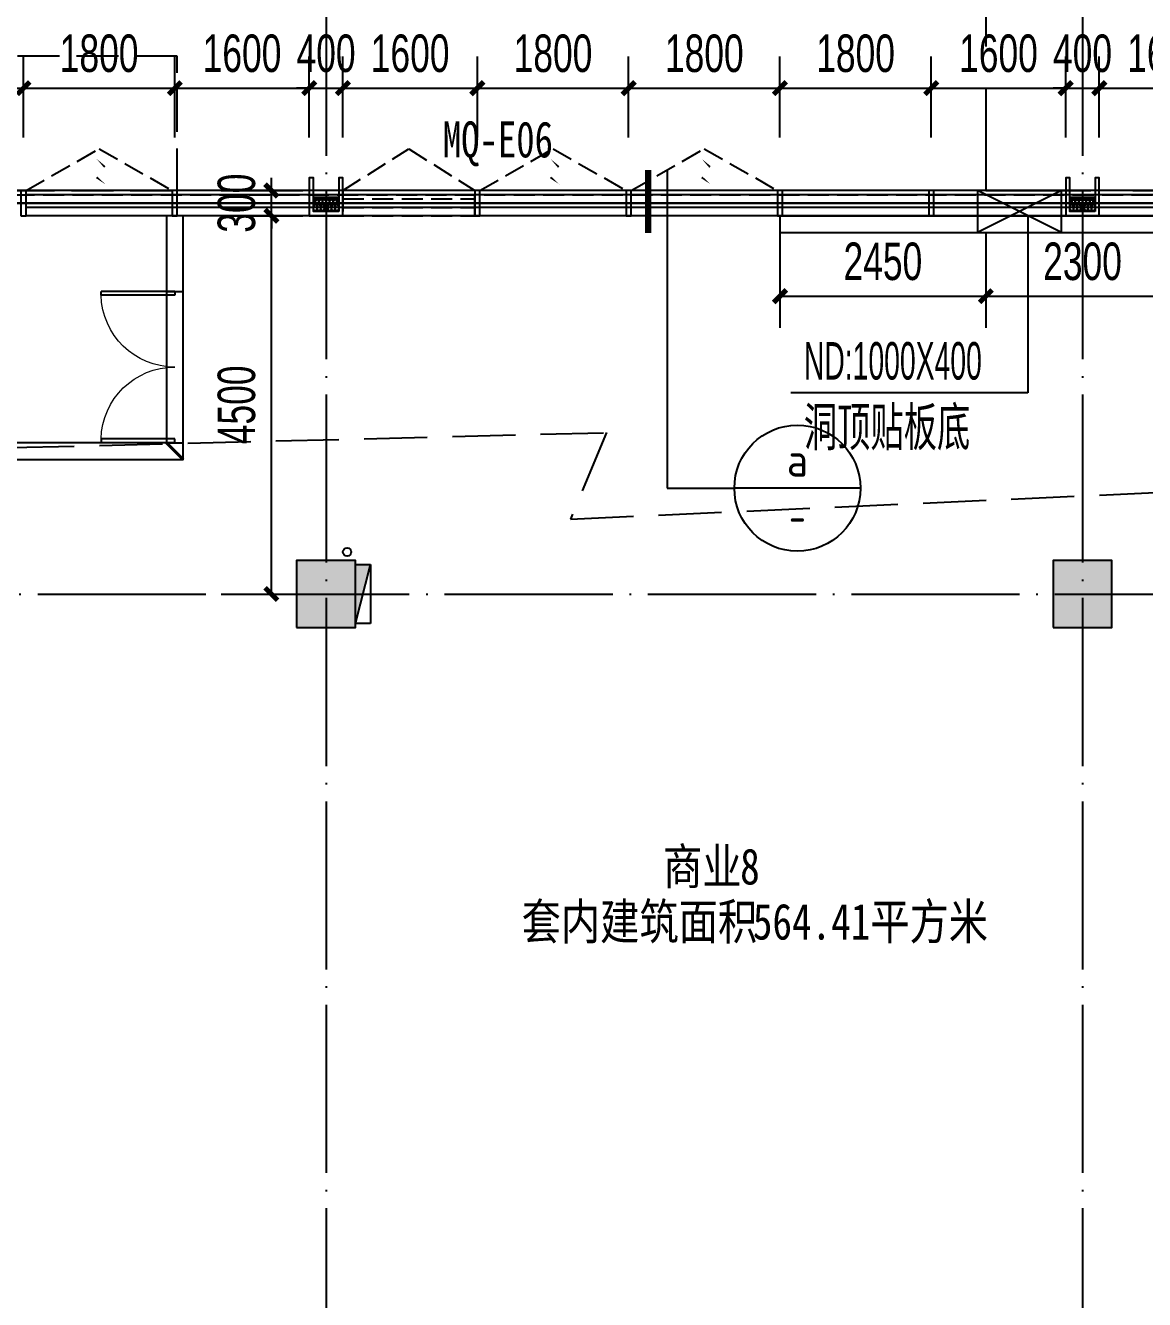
# Model space of a CAD drawing. Extents: x -409435 to 356702, y -107829 to 330904.
# Drawn here: x 55824 to 69138, y 97408 to 112563 of the extents above; entities that cross this region are included whole.
import ezdxf
from ezdxf.enums import TextEntityAlignment as Align
from ezdxf.xclip import XClip

# ---------------------------------------------------------------- set-up
doc = ezdxf.new("R2010")
doc.units = 0
doc.header["$LTSCALE"] = 1000
doc.header["$MEASUREMENT"] = 0
doc.header["$XCLIPFRAME"] = 0
for name, pattern in [('104-14# 核心筒$0$DOTE', [2.42, 2, -0.2, 0.02, -0.2]), ('14#楼幕墙$0$DASH', [0.35, 0.25, -0.1]), ('X-104 14#平面$0$$0$DASH', [0.35, 0.25, -0.1]), ('X-104 14#平面$0$109 3#平面$0$DASH', [0.35, 0.25, -0.1]), ('X-104 14#平面$0$DASH', [0.35, 0.25, -0.1])]:
    doc.linetypes.add(name, pattern=pattern)
for name, color, linetype in [('01-标注_尺寸', 124, 'Continuous'), ('104-14# 核心筒$0$A_AXIS-轴线', 36, '104-14# 核心筒$0$DOTE'), ('104-14# 核心筒$0$A_STR-砼柱', 51, 'Continuous'), ('14#楼幕墙$0$A-C_玻璃幕墙', 140, 'Continuous'), ('14#楼幕墙$0$A-C_窗', 140, 'Continuous'), ('PUB_HATCH', 8, 'Continuous'), ('X-104 14#平面$0$$0$A-C_窗', 140, 'Continuous'), ('X-104 14#平面$0$01-标注_符号', 200, 'Continuous'), ('X-104 14#平面$0$02-TEXT_房间', 7, 'Continuous'), ('X-104 14#平面$0$02-TEXT_标注', 130, 'Continuous'), ('X-104 14#平面$0$02-TEXT_门窗', 151, 'Continuous'), ('X-104 14#平面$0$A-C_玻璃幕墙', 140, 'Continuous'), ('X-104 14#平面$0$A-C_门', 150, 'Continuous'), ('X-104 14#平面$0$A-O_屋面', 201, 'Continuous'), ('X-104 14#平面$0$A-SUR_吊顶', 40, 'Continuous'), ('X-104 14#平面$0$A-TECH_暖通', 6, 'Continuous'), ('X-104 14#平面$0$A-TECH_水', 3, 'Continuous'), ('X-104 14#平面$0$A-TECH_结构', 21, 'Continuous'), ('X-104 14#平面$0$A_STR-砌块墙', 121, 'Continuous'), ('建-标注-文本', 254, 'Continuous'), ('建-标注-索引', 75, 'Continuous')]:
    doc.layers.add(name, color=color, linetype=linetype)
doc.layers.add('X-104 14#平面$0$000套内', color=226, linetype='Continuous', lineweight=30, plot=False)
doc.styles.add('_TCH_DIM', font='ros.shx', dxfattribs={"width": 0.8, "height": 2, "bigfont": 'jd.shx'})
doc.styles.add('_TCH_DIM_T3', font='ros.shx', dxfattribs={"width": 0.705882, "bigfont": 'jd.shx'})
doc.styles.add('X-104 14#平面$0$_TCH_LABEL', font='ros1.shx', dxfattribs={"width": 0.75, "bigfont": 'jd.shx'})
doc.styles.add('X-104 14#平面$0$_TCH_SPACE', font='STXIHEI_0.TTF', dxfattribs={"width": 0.8, "height": 5})
doc.styles.add('X-104 14#平面$0$_TCH_WINDOW', font='STXIHEI_0.TTF', dxfattribs={"width": 0.75, "height": 3.5})
doc.styles.add('X-104 14#平面$0$Standard', font='STXIHEI_0.TTF', dxfattribs={"width": 0.8})
doc.dimstyles.new('_TCH_ARCH&&150', dxfattribs={"dimtxt": 446.25, "dimasz": 150, "dimexe": 375, "dimexo": 450, "dimgap": 189.375, "dimtad": 1, "dimdec": 0, "dimzin": 0, "dimdsep": 46, "dimtxsty": '_TCH_DIM_T3', "dimblk": 'ARCHTICK', "dimcen": 0.09, "dimclrt": 7, "dimazin": 2, "dimtfac": 1, "dimtdec": 0, "dimtix": 1, "dimtmove": 2, "dimatfit": 3, "dimfxl": 0, "dimtolj": 1, "dimtzin": 0, "dimarcsym": 0})

# ---------------------------------------------------------------- blocks, each defined once
blk = doc.blocks.new('14#楼幕墙$0$A$C678332E3')
blk.add_lwpolyline([(0, 0), (60, 0), (60, 300), (0, 300)], close=True)
blk = doc.blocks.new('14#楼幕墙$0$$LinePat$岩棉板')
at = {"color": 0}
for p, q in [((0, -17), (12, -67)), ((12, -67), (24, -17))]:
    blk.add_line(p, q, dxfattribs=at)
for centre, start, end in [((12, -17), 0, 180), ((0, -67), 270, 0), ((24, -67), 180, 270)]:
    blk.add_arc(centre, 12, start, end, dxfattribs=at)
at = {"layer": 'Defpoints'}
blk.add_point((0, 0.1), dxfattribs=at)
at = {"layer": 'Defpoints', "color": 0}
blk.add_point((24, -84), dxfattribs=at)
blk = doc.blocks.new('*U485')
blk.add_lwpolyline([(300, 0), (0, 0), (0, 150), (300, 150)], close=True)
at = {"color": 8, "xscale": -1.785714284225998, "yscale": 1.782568518697715, "zscale": 1.782568518697715, "rotation": 180}
for p in [(0, 0), (43, 0), (86, 0), (129, 0), (171, 0), (214, 0), (257, 0)]:
    blk.add_blockref('14#楼幕墙$0$$LinePat$岩棉板', p, dxfattribs=at)
blk = doc.blocks.new('14#楼幕墙$0$A$C07E80D9E')
blk.add_lwpolyline([(-350, -50), (-50, -50), (-50, -450), (0, -450), (0, 0), (-400, 0), (-400, -450), (-350, -450)], close=True)
for points in [[(-50, -200), (-350, -200)], [(-50, -220), (-350, -220)]]:
    blk.add_lwpolyline(points)
at = {"layer": '14#楼幕墙$0$A-C_玻璃幕墙', "rotation": 180}
blk.add_blockref('*U485', (-50, -50), dxfattribs=at)
blk = doc.blocks.new('14#楼幕墙$0$A$C09283E46')
for name, p, rotation in [('14#楼幕墙$0$A$C678332E3', (16201, 21723), 357.5000000000006), ('14#楼幕墙$0$A$C07E80D9E', (19628, 21574), 177.5000000000001), ('14#楼幕墙$0$A$C678332E3', (17999, 21645), 357.5000000000006), ('14#楼幕墙$0$A$C678332E3', (21596, 21488), 357.5000000000006), ('14#楼幕墙$0$A$C678332E3', (23394, 21409), 357.5000000000006), ('14#楼幕墙$0$A$C678332E3', (25192, 21331), 357.5000000000006), ('14#楼幕墙$0$A$C678332E3', (26991, 21252), 357.5000000000006), ('14#楼幕墙$0$A$C07E80D9E', (28619, 21181), 177.5000000000001)]:
    blk.add_blockref(name, p, dxfattribs=dict(rotation=rotation))
blk = doc.blocks.new('14#楼幕墙$0$A$C22714246')
at = {"linetype": '14#楼幕墙$0$DASH'}
blk.add_lwpolyline([(1740, 497), (870, 0), (0, 497)], dxfattribs=at)
at = {"layer": '14#楼幕墙$0$A-C_玻璃幕墙', "color": 1}
blk.add_lwpolyline([(899, 122, 0, 25, 0), (802, 217, 0, 0, 0), (900, 340, 25, 0, 0), (796, 422, 0, 0, 0)], format="xyseb", dxfattribs=at)
blk = doc.blocks.new('14#楼幕墙')
at = {"layer": '14#楼幕墙$0$A-C_玻璃幕墙'}
for p, q in [((86987, 110600), (8392, 110600)), ((71970, 110550), (55830, 110550)), ((71970, 110400), (55830, 110400)), ((71970, 110300), (55830, 110300))]:
    blk.add_line(p, q, dxfattribs=at)
at = {"layer": '14#楼幕墙$0$A-C_玻璃幕墙', "linetype": '14#楼幕墙$0$DASH', "ltscale": 2}
blk.add_lwpolyline([(52170, 110600), (57630, 110600), (57630, 112200), (52170, 112200)], close=True, dxfattribs=at)
at = {"layer": '14#楼幕墙$0$A-C_玻璃幕墙', "rotation": 2.499999999999448}
blk.add_blockref('14#楼幕墙$0$A$C09283E46', (40532, 87891), dxfattribs=at)
at = {"layer": '14#楼幕墙$0$A-C_窗', "rotation": 180}
for p in [(57570, 111097), (62970, 111097), (64770, 111097)]:
    blk.add_blockref('14#楼幕墙$0$A$C22714246', p, dxfattribs=at)
blk = doc.blocks.new('_FZH')
blk.add_lwpolyline([(-0.5, -0.5), (0.5, -0.5), (0.5, 0.5), (-0.5, 0.5)], close=True)
at = {"layer": 'PUB_HATCH'}
blk.add_solid([(-0.5, -0.5), (0.5, -0.5), (-0.5, 0.5), (0.5, 0.5)], dxfattribs=at)
blk = doc.blocks.new('104-14# 核心筒')
at = {"layer": '104-14# 核心筒$0$A_AXIS-轴线'}
for p, q in [((59400, 139633.6), (59400, 80554.9)), ((68400, 139633.6), (68400, 80554.9)), ((-9370.1, 105800), (120259.9, 105800))]:
    blk.add_line(p, q, dxfattribs=at)
at = {"layer": '104-14# 核心筒$0$A_STR-砼柱', "xscale": 700, "yscale": 800, "zscale": 800}
for p in [(59400, 105800), (68400, 105800)]:
    blk.add_blockref('_FZH', p, dxfattribs=at)
blk = doc.blocks.new('X-104 14#平面$0$ododod')
at = {"linetype": 'X-104 14#平面$0$$0$DASH'}
blk.add_lwpolyline([(0, 497), (1570, 497), (1570, 797), (0, 797)], close=True, dxfattribs=at)
for points in [[(1570, 697), (0, 697)], [(1570, 597), (0, 597)], [(1570, 497), (785, 0), (0, 497)]]:
    blk.add_lwpolyline(points, dxfattribs=at)
blk = doc.blocks.new('X-104 14#平面$0$$TwtSys$00000434')
for p, q in [((-0.5, 0.5), (-0.5, -0.5)), ((-0.5, -0.5), (0.5, 0.5)), ((0.5, 0.5), (-0.5, 0.5)), ((0.5, -0.5), (0.5, 0.5)), ((-0.5, -0.5), (0.5, -0.5))]:
    blk.add_line(p, q)
blk.add_solid([(0.5, -0.5), (0.5, 0.5), (-0.5, -0.5)])
blk = doc.blocks.new('X-104 14#平面$0$A$C324F6C76')
at = {"layer": 'X-104 14#平面$0$A-TECH_水'}
blk.add_circle((-56250, 106300), 50, dxfattribs=at)
at = {"layer": 'X-104 14#平面$0$A-TECH_水', "xscale": -700, "yscale": 180, "zscale": 700, "rotation": 270.0000000000015}
blk.add_blockref('X-104 14#平面$0$$TwtSys$00000434', (-56060, 105800), dxfattribs=at)
blk = doc.blocks.new('*U455')
blk.add_lwpolyline([(500, 0), (500, 1000), (0, 1000), (0, 0), (500, 0), (0, 1000), (0, 0), (500, 1000)])
blk = doc.blocks.new('X-104 14#平面$0$sdfjladfiididid')
at = {"layer": 'X-104 14#平面$0$A-TECH_暖通', "rotation": 90}
blk.add_blockref('*U455', (68150, 110100), dxfattribs=at)
blk = doc.blocks.new('X-104 14#平面$0$$DorLib2D$00000002')
for p, q in [((-0.5, 0), (-0.5, 0.4875)), ((-0.475, 0.4875), (-0.5, 0.4875)), ((-0.475, 0), (-0.475, 0.4875)), ((0.475, 0), (0.475, 0.4875)), ((0.475, 0.4875), (0.5, 0.4875)), ((0.5, 0), (0.5, 0.4875)), ((-0.5, 0), (-0.475, 0)), ((0.5, 0), (0.475, 0))]:
    blk.add_line(p, q)
at = {"lineweight": 13}
for centre, start, end in [((-0.4875, 0), 0, 88.53072), ((0.4875, 0), 91.46928, 180)]:
    blk.add_arc(centre, 0.4875, start, end, dxfattribs=at)
blk = doc.blocks.new('X-104 14#平面')
at = {"layer": 'X-104 14#平面$0$000套内'}
blk.add_lwpolyline([(77400, 110450), (77400, 86272.2), (59400, 85343.1), (59400, 96800), (51400, 96800), (51400, 98800), (50400, 98800), (50400, 110450)], close=True, dxfattribs=at)
at = {"layer": 'X-104 14#平面$0$01-标注_符号'}
for p, q in [((63458, 110843.1), (63458, 107058.9)), ((63458, 107058.9), (64257.6, 107058.9)), ((65757.6, 107058.9), (64257.6, 107058.9))]:
    blk.add_line(p, q, dxfattribs=at)
at = {"layer": 'X-104 14#平面$0$01-标注_符号', "const_width": 75}
blk.add_lwpolyline([(63233, 110843.1), (63233, 110093.1)], dxfattribs=at)
at = {"layer": 'X-104 14#平面$0$01-标注_符号'}
blk.add_circle((65007.6, 107058.9), 750, dxfattribs=at)
at = {"layer": 'X-104 14#平面$0$A-C_玻璃幕墙'}
for points in [[(109062.3, 84667.9), (119297.3, 99814.5), (117562.9, 100200.5), (120741.8, 127894.6), (99426.9, 133825), (92631.2, 109400), (86987.2, 109400), (86987.2, 110600), (8392.2, 110600), (5688.7, 97881.2), (-2733.6, 99671.4), (-6009.8, 84258.3), (40178.1, 86274.9), (39845.1, 84183.6), (83845.6, 86452.5)], [(52100, 107400), (57700, 107400), (57700, 110300), (57500, 110300), (57500, 107600), (52300, 107600), (52300, 110300), (52100, 110300)]]:
    blk.add_lwpolyline(points, close=True, dxfattribs=at)
for points in [[(57500, 109400), (57700, 109400)], [(57500, 107600), (57700, 107600)]]:
    blk.add_lwpolyline(points, dxfattribs=at)
at = {"layer": 'X-104 14#平面$0$A-C_玻璃幕墙', "const_width": 35}
blk.add_lwpolyline([(57500, 107600), (57700, 107400)], dxfattribs=at)
at = {"layer": 'X-104 14#平面$0$A-O_屋面', "linetype": 'X-104 14#平面$0$DASH', "ltscale": 5}
blk.add_lwpolyline([(73925.6, 118227.8), (72386.6, 119937.1), (67250, 115312), (67250, 110600), (69550, 110600), (69550, 114288)], close=True, dxfattribs=at)
at = {"layer": 'X-104 14#平面$0$A-SUR_吊顶', "linetype": 'X-104 14#平面$0$109 3#平面$0$DASH', "ltscale": 3}
blk.add_lwpolyline([(82466.9, 86681.8), (83499.8, 89365.9), (52926.6, 88084.7), (53491, 90739.8), (17309.3, 90108.2), (22065.4, 106694.6), (62738.3, 107720), (62307.5, 106691.2), (92309.4, 108057.1)], dxfattribs=at)
at = {"layer": 'X-104 14#平面$0$A-TECH_结构', "linetype": 'X-104 14#平面$0$$0$DASH'}
blk.add_lwpolyline([(1461.8, 98728.5), (5727.2, 97821.9), (8432.6, 110550), (86937.2, 110550), (86937.2, 109350), (92677.4, 109350)], dxfattribs=at)
at = {"layer": 'X-104 14#平面$0$A_STR-砌块墙'}
for p, q in [((64800, 110300), (72000, 110300)), ((64800, 110300), (64800, 110100)), ((64800, 110100), (72000, 110100))]:
    blk.add_line(p, q, dxfattribs=at)
ref = blk.add_blockref('104-14# 核心筒', (0, 0))
XClip(ref).set_block_clipping_path([(-38664.3623821461, -25500), (139216.5485069363, 330900)])
for name, p in [('X-104 14#平面$0$A$C324F6C76', (115900, 0)), ('14#楼幕墙', (0, 0)), ('X-104 14#平面$0$sdfjladfiididid', (0, 0))]:
    blk.add_blockref(name, p)
at = {"layer": 'X-104 14#平面$0$$0$A-C_窗', "rotation": 180}
blk.add_blockref('X-104 14#平面$0$ododod', (61170, 111096.5), dxfattribs=at)
at = {"layer": 'X-104 14#平面$0$A-C_门', "xscale": -1800, "yscale": 1800, "zscale": 100, "rotation": 90}
blk.add_blockref('X-104 14#平面$0$$DorLib2D$00000002', (57600, 108500), dxfattribs=at)
at = {"layer": 'X-104 14#平面$0$02-TEXT_房间', "style": 'X-104 14#平面$0$_TCH_SPACE', "width": 0.8}
for s, height, p in [('商业', 428.14, (63409.7, 102345.4)), ('8', 428.1, (64326.7, 102345.4))]:
    blk.add_text(s, height=height, dxfattribs=at).set_placement(p)
at = {"layer": 'X-104 14#平面$0$02-TEXT_标注', "style": 'X-104 14#平面$0$_TCH_LABEL'}
for s, height, width, p, p2 in [('a', 392.7, 2.142857, (64881.4, 107197.5), (65133.8, 107197.5)), ('-', 398.9, 1.111111, (64907.9, 106522.2), (65107.3, 106522.2))]:
    blk.add_text(s, height=height, dxfattribs=dict(at, width=width)).set_placement(p, p2, align=Align.FIT)
at = {"layer": 'X-104 14#平面$0$02-TEXT_标注', "style": 'X-104 14#平面$0$Standard', "width": 0.8}
for s, p in [('套内建筑面积', (61726.4, 101689.5)), ('平方米', (65874.6, 101689.5)), ('564.41', (64477.5, 101689.5))]:
    blk.add_text(s, height=428.14, dxfattribs=at).set_placement(p)
at = {"layer": 'X-104 14#平面$0$02-TEXT_门窗', "style": 'X-104 14#平面$0$_TCH_WINDOW', "width": 0.75}
blk.add_text('MQ-E06', height=428.14, dxfattribs=at).set_placement((60789.1, 110994))
blk = doc.blocks.new('sjdfadsfiididdi')
at = {"layer": '建-标注-索引'}
for p, q in [((67750, 110300), (67750, 108193)), ((67750, 108193), (64928, 108193))]:
    blk.add_line(p, q, dxfattribs=at)
at = {"layer": '建-标注-文本', "style": '_TCH_DIM'}
for s, height, width, p in [('ND:1000X400', 446.25, 0.564706, (65085, 108351)), ('洞顶贴板底', 520.9, 0.8, (65085, 107511))]:
    blk.add_text(s, height=height, dxfattribs=dict(at, width=width)).set_placement(p)
blk = doc.blocks.new('_ArchTick')
at = {"color": 0, "linetype": 'ByBlock', "const_width": 0.4}
blk.add_lwpolyline([(-0.5, -0.5), (0.5, 0.5)], dxfattribs=at)
blk = doc.blocks.new('*D702')
at = {"layer": '01-标注_尺寸', "color": 0, "lineweight": -2, "transparency": 16777216}
for p, q in [((68600, 111230), (68600, 112193)), ((70200, 111230), (70200, 112193)), ((68600, 111818), (70200, 111818))]:
    blk.add_line(p, q, dxfattribs=at)
at = {"layer": 'Defpoints', "color": 0, "transparency": 16777216}
for p in [(70200, 111818), (68600, 110780), (70200, 110780)]:
    blk.add_point(p, dxfattribs=at)
at = {"layer": '01-标注_尺寸', "color": 0, "lineweight": -2, "transparency": 16777216, "xscale": 150, "yscale": 150, "zscale": 150, "rotation": 180}
blk.add_blockref('_ArchTick', (68600, 111818), dxfattribs=at)
at = {"layer": '01-标注_尺寸', "color": 0, "lineweight": -2, "transparency": 16777216, "xscale": 150, "yscale": 150, "zscale": 150}
blk.add_blockref('_ArchTick', (70200, 111818), dxfattribs=at)
at = {"layer": '01-标注_尺寸', "color": 7, "transparency": 16777216, "insert": (69400, 112230), "char_height": 446.2, "attachment_point": 5, "style": '_TCH_DIM_T3'}
blk.add_mtext('\\A1;1600', dxfattribs=at)
blk = doc.blocks.new('*D703')
at = {"layer": '01-标注_尺寸', "color": 0, "lineweight": -2, "transparency": 16777216}
for p, q in [((68200, 111230), (68200, 112193)), ((68600, 111230), (68600, 112193)), ((68200, 111818), (68050, 111818)), ((68200, 111818), (68600, 111818)), ((68600, 111818), (68750, 111818))]:
    blk.add_line(p, q, dxfattribs=at)
at = {"layer": 'Defpoints', "color": 0, "transparency": 16777216}
for p in [(68600, 111818), (68200, 110780), (68600, 110780)]:
    blk.add_point(p, dxfattribs=at)
at = {"layer": '01-标注_尺寸', "color": 0, "lineweight": -2, "transparency": 16777216, "xscale": 150, "yscale": 150, "zscale": 150}
blk.add_blockref('_ArchTick', (68200, 111818), dxfattribs=at)
at = {"layer": '01-标注_尺寸', "color": 0, "lineweight": -2, "transparency": 16777216, "xscale": 150, "yscale": 150, "zscale": 150, "rotation": 180}
blk.add_blockref('_ArchTick', (68600, 111818), dxfattribs=at)
at = {"layer": '01-标注_尺寸', "color": 7, "transparency": 16777216, "insert": (68400, 112230), "char_height": 446.2, "attachment_point": 5, "style": '_TCH_DIM_T3'}
blk.add_mtext('\\A1;400', dxfattribs=at)
blk = doc.blocks.new('*D704')
at = {"layer": '01-标注_尺寸', "color": 0, "lineweight": -2, "transparency": 16777216}
for p, q in [((66600, 111230), (66600, 112193)), ((68200, 111230), (68200, 112193)), ((66600, 111818), (68200, 111818))]:
    blk.add_line(p, q, dxfattribs=at)
at = {"layer": 'Defpoints', "color": 0, "transparency": 16777216}
for p in [(68200, 111818), (66600, 110780), (68200, 110780)]:
    blk.add_point(p, dxfattribs=at)
at = {"layer": '01-标注_尺寸', "color": 0, "lineweight": -2, "transparency": 16777216, "xscale": 150, "yscale": 150, "zscale": 150, "rotation": 180}
blk.add_blockref('_ArchTick', (66600, 111818), dxfattribs=at)
at = {"layer": '01-标注_尺寸', "color": 0, "lineweight": -2, "transparency": 16777216, "xscale": 150, "yscale": 150, "zscale": 150}
blk.add_blockref('_ArchTick', (68200, 111818), dxfattribs=at)
at = {"layer": '01-标注_尺寸', "color": 7, "transparency": 16777216, "insert": (67400, 112230), "char_height": 446.2, "attachment_point": 5, "style": '_TCH_DIM_T3'}
blk.add_mtext('\\A1;1600', dxfattribs=at)
blk = doc.blocks.new('*D705')
at = {"layer": '01-标注_尺寸', "color": 0, "lineweight": -2, "transparency": 16777216}
for p, q in [((64800, 111230), (64800, 112193)), ((66600, 111230), (66600, 112193)), ((64800, 111818), (66600, 111818))]:
    blk.add_line(p, q, dxfattribs=at)
at = {"layer": 'Defpoints', "color": 0, "transparency": 16777216}
for p in [(66600, 111818), (64800, 110780), (66600, 110780)]:
    blk.add_point(p, dxfattribs=at)
at = {"layer": '01-标注_尺寸', "color": 0, "lineweight": -2, "transparency": 16777216, "xscale": 150, "yscale": 150, "zscale": 150, "rotation": 180}
blk.add_blockref('_ArchTick', (64800, 111818), dxfattribs=at)
at = {"layer": '01-标注_尺寸', "color": 0, "lineweight": -2, "transparency": 16777216, "xscale": 150, "yscale": 150, "zscale": 150}
blk.add_blockref('_ArchTick', (66600, 111818), dxfattribs=at)
at = {"layer": '01-标注_尺寸', "color": 7, "transparency": 16777216, "insert": (65700, 112230), "char_height": 446.2, "attachment_point": 5, "style": '_TCH_DIM_T3'}
blk.add_mtext('\\A1;1800', dxfattribs=at)
blk = doc.blocks.new('*D706')
at = {"layer": '01-标注_尺寸', "color": 0, "lineweight": -2, "transparency": 16777216}
for p, q in [((63000, 111230), (63000, 112193)), ((64800, 111230), (64800, 112193)), ((63000, 111818), (64800, 111818))]:
    blk.add_line(p, q, dxfattribs=at)
at = {"layer": 'Defpoints', "color": 0, "transparency": 16777216}
for p in [(64800, 111818), (63000, 110780), (64800, 110780)]:
    blk.add_point(p, dxfattribs=at)
at = {"layer": '01-标注_尺寸', "color": 0, "lineweight": -2, "transparency": 16777216, "xscale": 150, "yscale": 150, "zscale": 150, "rotation": 180}
blk.add_blockref('_ArchTick', (63000, 111818), dxfattribs=at)
at = {"layer": '01-标注_尺寸', "color": 0, "lineweight": -2, "transparency": 16777216, "xscale": 150, "yscale": 150, "zscale": 150}
blk.add_blockref('_ArchTick', (64800, 111818), dxfattribs=at)
at = {"layer": '01-标注_尺寸', "color": 7, "transparency": 16777216, "insert": (63900, 112230), "char_height": 446.2, "attachment_point": 5, "style": '_TCH_DIM_T3'}
blk.add_mtext('\\A1;1800', dxfattribs=at)
blk = doc.blocks.new('*D707')
at = {"layer": '01-标注_尺寸', "color": 0, "lineweight": -2, "transparency": 16777216}
for p, q in [((61200, 111230), (61200, 112193)), ((63000, 111230), (63000, 112193)), ((61200, 111818), (63000, 111818))]:
    blk.add_line(p, q, dxfattribs=at)
at = {"layer": 'Defpoints', "color": 0, "transparency": 16777216}
for p in [(63000, 111818), (61200, 110780), (63000, 110780)]:
    blk.add_point(p, dxfattribs=at)
at = {"layer": '01-标注_尺寸', "color": 0, "lineweight": -2, "transparency": 16777216, "xscale": 150, "yscale": 150, "zscale": 150, "rotation": 180}
blk.add_blockref('_ArchTick', (61200, 111818), dxfattribs=at)
at = {"layer": '01-标注_尺寸', "color": 0, "lineweight": -2, "transparency": 16777216, "xscale": 150, "yscale": 150, "zscale": 150}
blk.add_blockref('_ArchTick', (63000, 111818), dxfattribs=at)
at = {"layer": '01-标注_尺寸', "color": 7, "transparency": 16777216, "insert": (62100, 112230), "char_height": 446.2, "attachment_point": 5, "style": '_TCH_DIM_T3'}
blk.add_mtext('\\A1;1800', dxfattribs=at)
blk = doc.blocks.new('*D708')
at = {"layer": '01-标注_尺寸', "color": 0, "lineweight": -2, "transparency": 16777216}
for p, q in [((59600, 111230), (59600, 112193)), ((61200, 111230), (61200, 112193)), ((59600, 111818), (61200, 111818))]:
    blk.add_line(p, q, dxfattribs=at)
at = {"layer": 'Defpoints', "color": 0, "transparency": 16777216}
for p in [(61200, 111818), (59600, 110780), (61200, 110780)]:
    blk.add_point(p, dxfattribs=at)
at = {"layer": '01-标注_尺寸', "color": 0, "lineweight": -2, "transparency": 16777216, "xscale": 150, "yscale": 150, "zscale": 150, "rotation": 180}
blk.add_blockref('_ArchTick', (59600, 111818), dxfattribs=at)
at = {"layer": '01-标注_尺寸', "color": 0, "lineweight": -2, "transparency": 16777216, "xscale": 150, "yscale": 150, "zscale": 150}
blk.add_blockref('_ArchTick', (61200, 111818), dxfattribs=at)
at = {"layer": '01-标注_尺寸', "color": 7, "transparency": 16777216, "insert": (60400, 112230), "char_height": 446.2, "attachment_point": 5, "style": '_TCH_DIM_T3'}
blk.add_mtext('\\A1;1600', dxfattribs=at)
blk = doc.blocks.new('*D709')
at = {"layer": '01-标注_尺寸', "color": 0, "lineweight": -2, "transparency": 16777216}
for p, q in [((59200, 111230), (59200, 112193)), ((59600, 111230), (59600, 112193)), ((59200, 111818), (59050, 111818)), ((59200, 111818), (59600, 111818)), ((59600, 111818), (59750, 111818))]:
    blk.add_line(p, q, dxfattribs=at)
at = {"layer": 'Defpoints', "color": 0, "transparency": 16777216}
for p in [(59600, 111818), (59200, 110780), (59600, 110780)]:
    blk.add_point(p, dxfattribs=at)
at = {"layer": '01-标注_尺寸', "color": 0, "lineweight": -2, "transparency": 16777216, "xscale": 150, "yscale": 150, "zscale": 150}
blk.add_blockref('_ArchTick', (59200, 111818), dxfattribs=at)
at = {"layer": '01-标注_尺寸', "color": 0, "lineweight": -2, "transparency": 16777216, "xscale": 150, "yscale": 150, "zscale": 150, "rotation": 180}
blk.add_blockref('_ArchTick', (59600, 111818), dxfattribs=at)
at = {"layer": '01-标注_尺寸', "color": 7, "transparency": 16777216, "insert": (59400, 112230), "char_height": 446.2, "attachment_point": 5, "style": '_TCH_DIM_T3'}
blk.add_mtext('\\A1;400', dxfattribs=at)
blk = doc.blocks.new('*D710')
at = {"layer": '01-标注_尺寸', "color": 0, "lineweight": -2, "transparency": 16777216}
for p, q in [((57600, 111230), (57600, 112193)), ((59200, 111230), (59200, 112193)), ((57600, 111818), (59200, 111818))]:
    blk.add_line(p, q, dxfattribs=at)
at = {"layer": 'Defpoints', "color": 0, "transparency": 16777216}
for p in [(59200, 111818), (57600, 110780), (59200, 110780)]:
    blk.add_point(p, dxfattribs=at)
at = {"layer": '01-标注_尺寸', "color": 0, "lineweight": -2, "transparency": 16777216, "xscale": 150, "yscale": 150, "zscale": 150, "rotation": 180}
blk.add_blockref('_ArchTick', (57600, 111818), dxfattribs=at)
at = {"layer": '01-标注_尺寸', "color": 0, "lineweight": -2, "transparency": 16777216, "xscale": 150, "yscale": 150, "zscale": 150}
blk.add_blockref('_ArchTick', (59200, 111818), dxfattribs=at)
at = {"layer": '01-标注_尺寸', "color": 7, "transparency": 16777216, "insert": (58400, 112230), "char_height": 446.2, "attachment_point": 5, "style": '_TCH_DIM_T3'}
blk.add_mtext('\\A1;1600', dxfattribs=at)
blk = doc.blocks.new('*D711')
at = {"layer": '01-标注_尺寸', "color": 0, "lineweight": -2, "transparency": 16777216}
for p, q in [((55800, 111230), (55800, 112193)), ((57600, 111230), (57600, 112193)), ((55800, 111818), (57600, 111818))]:
    blk.add_line(p, q, dxfattribs=at)
at = {"layer": 'Defpoints', "color": 0, "transparency": 16777216}
for p in [(57600, 111818), (55800, 110780), (57600, 110780)]:
    blk.add_point(p, dxfattribs=at)
at = {"layer": '01-标注_尺寸', "color": 0, "lineweight": -2, "transparency": 16777216, "xscale": 150, "yscale": 150, "zscale": 150, "rotation": 180}
blk.add_blockref('_ArchTick', (55800, 111818), dxfattribs=at)
at = {"layer": '01-标注_尺寸', "color": 0, "lineweight": -2, "transparency": 16777216, "xscale": 150, "yscale": 150, "zscale": 150}
blk.add_blockref('_ArchTick', (57600, 111818), dxfattribs=at)
at = {"layer": '01-标注_尺寸', "color": 7, "transparency": 16777216, "insert": (56700, 112230), "char_height": 446.2, "attachment_point": 5, "style": '_TCH_DIM_T3'}
blk.add_mtext('\\A1;1800', dxfattribs=at)
blk = doc.blocks.new('*D712')
at = {"layer": '01-标注_尺寸', "color": 0, "lineweight": -2, "transparency": 16777216}
for p, q in [((54000, 111230), (54000, 112193)), ((55800, 111230), (55800, 112193)), ((54000, 111818), (55800, 111818))]:
    blk.add_line(p, q, dxfattribs=at)
at = {"layer": 'Defpoints', "color": 0, "transparency": 16777216}
for p in [(55800, 111818), (54000, 110780), (55800, 110780)]:
    blk.add_point(p, dxfattribs=at)
at = {"layer": '01-标注_尺寸', "color": 0, "lineweight": -2, "transparency": 16777216, "xscale": 150, "yscale": 150, "zscale": 150, "rotation": 180}
blk.add_blockref('_ArchTick', (54000, 111818), dxfattribs=at)
at = {"layer": '01-标注_尺寸', "color": 0, "lineweight": -2, "transparency": 16777216, "xscale": 150, "yscale": 150, "zscale": 150}
blk.add_blockref('_ArchTick', (55800, 111818), dxfattribs=at)
at = {"layer": '01-标注_尺寸', "color": 7, "transparency": 16777216, "insert": (54900, 112230), "char_height": 446.2, "attachment_point": 5, "style": '_TCH_DIM_T3'}
blk.add_mtext('\\A1;1800', dxfattribs=at)
blk = doc.blocks.new('*D2489')
at = {"layer": '01-标注_尺寸', "color": 0, "lineweight": -2, "transparency": 16777216}
for p, q in [((58150, 110300), (59124, 110300)), ((58749, 105800), (58749, 110300)), ((58150, 105800), (59124, 105800))]:
    blk.add_line(p, q, dxfattribs=at)
at = {"layer": 'Defpoints', "color": 0, "transparency": 16777216}
for p in [(57700, 110300), (58749, 110300), (57700, 105800)]:
    blk.add_point(p, dxfattribs=at)
at = {"layer": '01-标注_尺寸', "color": 0, "lineweight": -2, "transparency": 16777216, "xscale": 150, "yscale": 150, "zscale": 150}
for p, rotation in [((58749, 110300), 90), ((58749, 105800), 270)]:
    blk.add_blockref('_ArchTick', p, dxfattribs=dict(at, rotation=rotation))
at = {"layer": '01-标注_尺寸', "color": 7, "transparency": 16777216, "insert": (58336, 108050), "char_height": 446.2, "attachment_point": 5, "rotation": 90, "style": '_TCH_DIM_T3'}
blk.add_mtext('\\A1;4500', dxfattribs=at)
blk = doc.blocks.new('*D2490')
at = {"layer": '01-标注_尺寸', "color": 0, "lineweight": -2, "transparency": 16777216}
for p, q in [((58749, 110600), (58749, 110750)), ((58150, 110600), (59124, 110600)), ((58749, 110300), (58749, 110600)), ((58150, 110300), (59124, 110300)), ((58749, 110300), (58749, 110150))]:
    blk.add_line(p, q, dxfattribs=at)
at = {"layer": 'Defpoints', "color": 0, "transparency": 16777216}
for p in [(57700, 110600), (58749, 110600), (57700, 110300)]:
    blk.add_point(p, dxfattribs=at)
at = {"layer": '01-标注_尺寸', "color": 0, "lineweight": -2, "transparency": 16777216, "xscale": 150, "yscale": 150, "zscale": 150}
for p, rotation in [((58749, 110600), 270), ((58749, 110300), 90)]:
    blk.add_blockref('_ArchTick', p, dxfattribs=dict(at, rotation=rotation))
at = {"layer": '01-标注_尺寸', "color": 7, "transparency": 16777216, "insert": (58336, 110450), "char_height": 446.2, "attachment_point": 5, "rotation": 90, "style": '_TCH_DIM_T3'}
blk.add_mtext('\\A1;300', dxfattribs=at)
blk = doc.blocks.new('*D2528')
at = {"layer": '01-标注_尺寸', "color": 0, "lineweight": -2, "transparency": 16777216}
for p, q in [((64800, 110100), (64800, 108968)), ((67250, 110100), (67250, 108968)), ((64800, 109343), (67250, 109343))]:
    blk.add_line(p, q, dxfattribs=at)
at = {"layer": 'Defpoints', "color": 0, "transparency": 16777216}
for p in [(64800, 110550), (67250, 110550), (67250, 109343)]:
    blk.add_point(p, dxfattribs=at)
at = {"layer": '01-标注_尺寸', "color": 0, "lineweight": -2, "transparency": 16777216, "xscale": 150, "yscale": 150, "zscale": 150, "rotation": 180}
blk.add_blockref('_ArchTick', (64800, 109343), dxfattribs=at)
at = {"layer": '01-标注_尺寸', "color": 0, "lineweight": -2, "transparency": 16777216, "xscale": 150, "yscale": 150, "zscale": 150}
blk.add_blockref('_ArchTick', (67250, 109343), dxfattribs=at)
at = {"layer": '01-标注_尺寸', "color": 7, "transparency": 16777216, "insert": (66025, 109755), "char_height": 446.2, "attachment_point": 5, "style": '_TCH_DIM_T3'}
blk.add_mtext('\\A1;2450', dxfattribs=at)
blk = doc.blocks.new('*D2529')
at = {"layer": '01-标注_尺寸', "color": 0, "lineweight": -2, "transparency": 16777216}
for p, q in [((67250, 110100), (67250, 108968)), ((69550, 110100), (69550, 108968)), ((67250, 109343), (69550, 109343))]:
    blk.add_line(p, q, dxfattribs=at)
at = {"layer": 'Defpoints', "color": 0, "transparency": 16777216}
for p in [(67250, 110550), (69550, 110550), (69550, 109343)]:
    blk.add_point(p, dxfattribs=at)
at = {"layer": '01-标注_尺寸', "color": 0, "lineweight": -2, "transparency": 16777216, "xscale": 150, "yscale": 150, "zscale": 150, "rotation": 180}
blk.add_blockref('_ArchTick', (67250, 109343), dxfattribs=at)
at = {"layer": '01-标注_尺寸', "color": 0, "lineweight": -2, "transparency": 16777216, "xscale": 150, "yscale": 150, "zscale": 150}
blk.add_blockref('_ArchTick', (69550, 109343), dxfattribs=at)
at = {"layer": '01-标注_尺寸', "color": 7, "transparency": 16777216, "insert": (68400, 109755), "char_height": 446.2, "attachment_point": 5, "style": '_TCH_DIM_T3'}
blk.add_mtext('\\A1;2300', dxfattribs=at)

msp = doc.modelspace()

# ---------------------------------------------------------------- block references
for name in ['X-104 14#平面', 'sjdfadsfiididdi']:
    msp.add_blockref(name, (0, 0))

# ---------------------------------------------------------------- dimensions: what is measured, and where the dimension line sits
at = {"layer": '01-标注_尺寸'}
for p1, p2, distance, picture, middle in [((54000, 110779.9), (55800, 110779.9), 1037.7, '*D712', (54900, 112230.2)), ((55800, 110779.9), (57600, 110779.9), 1037.7, '*D711', (56700, 112230.2)), ((57600, 110779.9), (59200, 110779.9), 1037.7, '*D710', (58400, 112230.2)), ((59200, 110779.9), (59600, 110779.9), 1037.7, '*D709', (59400, 112230.2)), ((59600, 110779.9), (61200, 110779.9), 1037.7, '*D708', (60400, 112230.2)), ((61200, 110779.9), (63000, 110779.9), 1037.7, '*D707', (62100, 112230.2)), ((63000, 110779.9), (64800, 110779.9), 1037.7, '*D706', (63900, 112230.2)), ((64800, 110779.9), (66600, 110779.9), 1037.7, '*D705', (65700, 112230.2)), ((66600, 110779.9), (68200, 110779.9), 1037.7, '*D704', (67400, 112230.2)), ((68200, 110779.9), (68600, 110779.9), 1037.7, '*D703', (68400, 112230.2)), ((68600, 110779.9), (70200, 110779.9), 1037.7, '*D702', (69400, 112230.2)), ((57700, 110300), (57700, 110600), -1048.7, '*D2490', (58336.2, 110450)), ((64800, 110550), (67250, 110550), -1207.1, '*D2528', (66025, 109755.4)), ((67250, 110550), (69550, 110550), -1207.1, '*D2529', (68400, 109755.4)), ((57700, 105800), (57700, 110300), -1048.7, '*D2489', (58336.2, 108050))]:
    dim = msp.add_aligned_dim(p1=p1, p2=p2, distance=distance, dimstyle='_TCH_ARCH&&150', dxfattribs=at)
    dim.commit()
    dim.dimension.update_dxf_attribs({"geometry": picture, "text_midpoint": middle})

doc.saveas('drawing.dxf')
